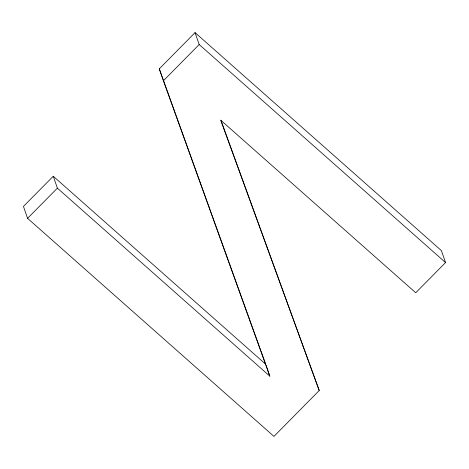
<?xml version="1.0" encoding="UTF-8"?>
<svg xmlns="http://www.w3.org/2000/svg" width="469" height="469" viewBox="0 0 469 469"><rect width="100%" height="100%" fill="white"/><g stroke="black" fill="none" stroke-linecap="round" stroke-linejoin="round"><path stroke-width="0.7" d="M319.225 390.525L220.665 120.117L415.739 292.762L445.55 262.57L441.423 250.651L195.051 32.613L159.284 68.843L265.712 364.261L53.261 176.238L23.45 206.43L27.577 218.349L273.949 436.387L319.225 390.525L221.051 120.586M27.577 218.349L57.382 188.151L53.261 176.238M57.382 188.151L269.833 376.173L163.411 80.762L199.178 44.526L195.051 32.613M199.178 44.526L445.55 262.57M265.941 364.923L269.833 376.173M159.284 68.843L163.411 80.762"/></g></svg>
